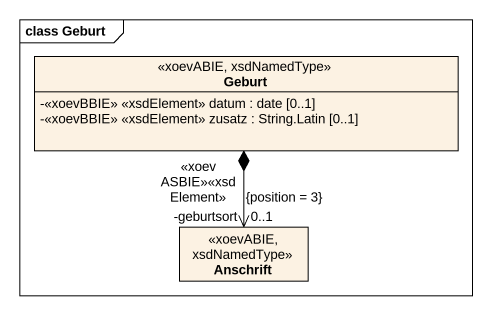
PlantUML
@startuml
mainframe class Geburt
hide circle
hide empty members
skinparam classAttributeIconSize 0
class Geburt <<xoevABIE, xsdNamedType>> {
  -<<xoevBBIE>> <<xsdElement>> datum : date [0..1]
  -<<xoevBBIE>> <<xsdElement>> zusatz : String.Latin [0..1]
}
class Anschrift <<xoevABIE, xsdNamedType>>
Geburt *--> "-geburtsort\n<<xoevASBIE>><<xsdElement>>\n0..1\n{position = 3}" Anschrift
@enduml
